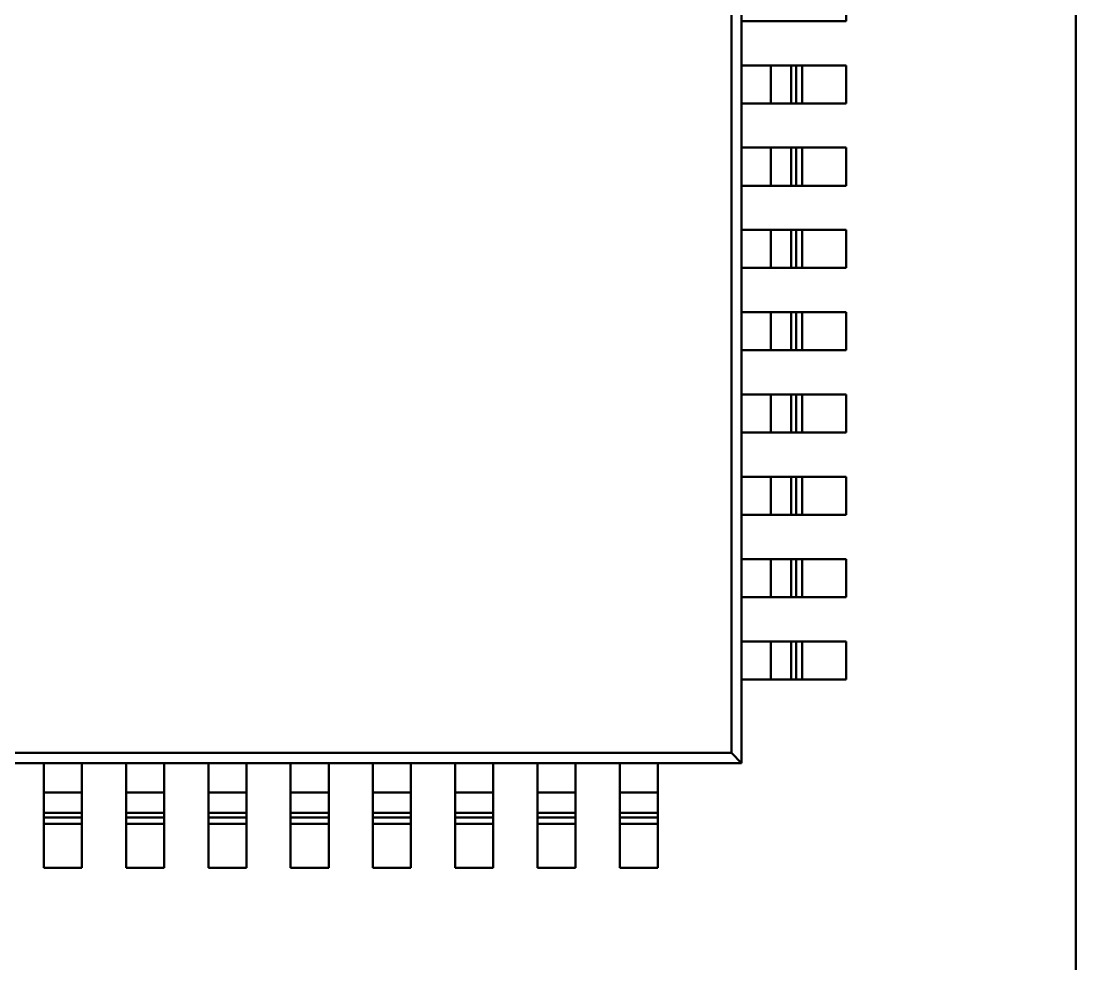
# Model space of a CAD drawing. Header units: millimetres. Extents: x 0 to 866, y 0 to 297.
# Drawn here: x 114.49 to 135, y 201.95 to 220.28 of the extents above; entities that cross this region are included whole.
import ezdxf

# ---------------------------------------------------------------- set-up
doc = ezdxf.new("R2010")
doc.units = ezdxf.units.MM
doc.layers.add('OSN50', color=3, linetype='Continuous', lineweight=50)

msp = doc.modelspace()

# ---------------------------------------------------------------- linework, layer by layer
at = {"layer": 'OSN50', "color": 3}
for p, q in [((135, 245), (135, 171)), ((128.5, 225.85), (128.5, 205.85)), ((128.5, 225.85), (128.5, 205.85)), ((128.3, 225.65), (128.3, 206.05)), ((128.3, 225.65), (128.3, 206.05)), ((130.532, 220.28), (130.532, 221.02)), ((130.532, 220.28), (130.532, 221.02)), ((128.5, 219.42), (128.5, 220.28)), ((128.5, 220.28), (130.532, 220.28)), ((128.5, 219.42), (128.5, 220.28)), ((128.5, 220.28), (130.532, 220.28)), ((130.532, 219.42), (128.5, 219.42)), ((128.5, 219.42), (128.5, 218.68)), ((128.5, 219.42), (129.07, 219.42)), ((130.532, 219.42), (128.5, 219.42)), ((128.5, 219.42), (128.5, 218.68)), ((128.5, 219.42), (129.07, 219.42)), ((129.07, 219.42), (129.164, 219.42)), ((129.07, 219.42), (129.07, 218.68)), ((129.07, 219.42), (129.164, 219.42)), ((129.07, 219.42), (129.07, 218.68)), ((129.164, 219.42), (129.252, 219.42)), ((129.164, 219.42), (129.252, 219.42)), ((129.252, 219.42), (129.33, 219.42)), ((129.252, 219.42), (129.33, 219.42)), ((129.33, 219.42), (129.394, 219.42)), ((129.33, 219.42), (129.394, 219.42)), ((129.394, 219.42), (129.44, 219.42)), ((129.394, 219.42), (129.44, 219.42)), ((129.44, 219.42), (129.466, 219.42)), ((129.44, 219.42), (129.466, 219.42)), ((129.466, 219.42), (129.558, 219.42)), ((129.466, 219.42), (129.466, 218.68)), ((129.466, 219.42), (129.558, 219.42)), ((129.466, 219.42), (129.466, 218.68)), ((129.558, 219.42), (129.566, 219.42)), ((129.558, 219.42), (129.558, 218.68)), ((129.558, 219.42), (129.566, 219.42)), ((129.558, 219.42), (129.558, 218.68)), ((129.566, 219.42), (129.58, 219.42)), ((129.566, 219.42), (129.58, 219.42)), ((129.58, 219.42), (129.598, 219.42)), ((129.58, 219.42), (129.598, 219.42)), ((129.598, 219.42), (129.622, 219.42)), ((129.598, 219.42), (129.622, 219.42)), ((129.622, 219.42), (129.65, 219.42)), ((129.622, 219.42), (129.65, 219.42)), ((129.65, 219.42), (129.68, 219.42)), ((129.65, 219.42), (129.68, 219.42)), ((129.68, 219.42), (130.532, 219.42)), ((129.68, 219.42), (129.68, 218.68)), ((129.68, 219.42), (130.532, 219.42)), ((129.68, 219.42), (129.68, 218.68)), ((130.532, 218.68), (130.532, 219.42)), ((130.532, 219.42), (130.532, 218.68)), ((130.532, 218.68), (130.532, 219.42)), ((130.532, 219.42), (130.532, 218.68)), ((128.5, 217.82), (128.5, 218.68)), ((128.5, 218.68), (130.532, 218.68)), ((128.5, 218.68), (129.07, 218.68)), ((128.5, 217.82), (128.5, 218.68)), ((128.5, 218.68), (130.532, 218.68)), ((128.5, 218.68), (129.07, 218.68)), ((129.07, 218.68), (129.164, 218.68)), ((129.07, 218.68), (129.164, 218.68)), ((129.164, 218.68), (129.252, 218.68)), ((129.164, 218.68), (129.252, 218.68)), ((129.252, 218.68), (129.33, 218.68)), ((129.252, 218.68), (129.33, 218.68)), ((129.33, 218.68), (129.394, 218.68)), ((129.33, 218.68), (129.394, 218.68)), ((129.394, 218.68), (129.44, 218.68)), ((129.394, 218.68), (129.44, 218.68)), ((129.44, 218.68), (129.466, 218.68)), ((129.44, 218.68), (129.466, 218.68)), ((129.466, 218.68), (129.558, 218.68)), ((129.466, 218.68), (129.558, 218.68)), ((129.558, 218.68), (129.566, 218.68)), ((129.558, 218.68), (129.566, 218.68)), ((129.566, 218.68), (129.58, 218.68)), ((129.566, 218.68), (129.58, 218.68)), ((129.58, 218.68), (129.598, 218.68)), ((129.58, 218.68), (129.598, 218.68)), ((129.598, 218.68), (129.622, 218.68)), ((129.598, 218.68), (129.622, 218.68)), ((129.622, 218.68), (129.65, 218.68)), ((129.622, 218.68), (129.65, 218.68)), ((129.65, 218.68), (129.68, 218.68)), ((129.65, 218.68), (129.68, 218.68)), ((129.68, 218.68), (130.532, 218.68)), ((129.68, 218.68), (130.532, 218.68)), ((130.532, 217.82), (128.5, 217.82)), ((128.5, 217.82), (128.5, 217.08)), ((128.5, 217.82), (129.07, 217.82)), ((130.532, 217.82), (128.5, 217.82)), ((128.5, 217.82), (128.5, 217.08)), ((128.5, 217.82), (129.07, 217.82)), ((129.07, 217.82), (129.164, 217.82)), ((129.07, 217.82), (129.07, 217.08)), ((129.07, 217.82), (129.164, 217.82)), ((129.07, 217.82), (129.07, 217.08)), ((129.164, 217.82), (129.252, 217.82)), ((129.164, 217.82), (129.252, 217.82)), ((129.252, 217.82), (129.33, 217.82)), ((129.252, 217.82), (129.33, 217.82)), ((129.33, 217.82), (129.394, 217.82)), ((129.33, 217.82), (129.394, 217.82)), ((129.394, 217.82), (129.44, 217.82)), ((129.394, 217.82), (129.44, 217.82)), ((129.44, 217.82), (129.466, 217.82)), ((129.44, 217.82), (129.466, 217.82)), ((129.466, 217.82), (129.558, 217.82)), ((129.466, 217.82), (129.466, 217.08)), ((129.466, 217.82), (129.558, 217.82)), ((129.466, 217.82), (129.466, 217.08)), ((129.558, 217.82), (129.566, 217.82)), ((129.558, 217.82), (129.558, 217.08)), ((129.558, 217.82), (129.566, 217.82)), ((129.558, 217.82), (129.558, 217.08)), ((129.566, 217.82), (129.58, 217.82)), ((129.566, 217.82), (129.58, 217.82)), ((129.58, 217.82), (129.598, 217.82)), ((129.58, 217.82), (129.598, 217.82)), ((129.598, 217.82), (129.622, 217.82)), ((129.598, 217.82), (129.622, 217.82)), ((129.622, 217.82), (129.65, 217.82)), ((129.622, 217.82), (129.65, 217.82)), ((129.65, 217.82), (129.68, 217.82)), ((129.65, 217.82), (129.68, 217.82)), ((129.68, 217.82), (130.532, 217.82)), ((129.68, 217.82), (129.68, 217.08)), ((129.68, 217.82), (130.532, 217.82)), ((129.68, 217.82), (129.68, 217.08)), ((130.532, 217.08), (130.532, 217.82)), ((130.532, 217.82), (130.532, 217.08)), ((130.532, 217.08), (130.532, 217.82)), ((130.532, 217.82), (130.532, 217.08)), ((128.5, 216.22), (128.5, 217.08)), ((128.5, 217.08), (130.532, 217.08)), ((128.5, 217.08), (129.07, 217.08)), ((128.5, 216.22), (128.5, 217.08)), ((128.5, 217.08), (130.532, 217.08)), ((128.5, 217.08), (129.07, 217.08)), ((129.07, 217.08), (129.164, 217.08)), ((129.07, 217.08), (129.164, 217.08)), ((129.164, 217.08), (129.252, 217.08)), ((129.164, 217.08), (129.252, 217.08)), ((129.252, 217.08), (129.33, 217.08)), ((129.252, 217.08), (129.33, 217.08)), ((129.33, 217.08), (129.394, 217.08)), ((129.33, 217.08), (129.394, 217.08)), ((129.394, 217.08), (129.44, 217.08)), ((129.394, 217.08), (129.44, 217.08)), ((129.44, 217.08), (129.466, 217.08)), ((129.44, 217.08), (129.466, 217.08)), ((129.466, 217.08), (129.558, 217.08)), ((129.466, 217.08), (129.558, 217.08)), ((129.558, 217.08), (129.566, 217.08)), ((129.558, 217.08), (129.566, 217.08)), ((129.566, 217.08), (129.58, 217.08)), ((129.566, 217.08), (129.58, 217.08)), ((129.58, 217.08), (129.598, 217.08)), ((129.58, 217.08), (129.598, 217.08)), ((129.598, 217.08), (129.622, 217.08)), ((129.598, 217.08), (129.622, 217.08)), ((129.622, 217.08), (129.65, 217.08)), ((129.622, 217.08), (129.65, 217.08)), ((129.65, 217.08), (129.68, 217.08)), ((129.65, 217.08), (129.68, 217.08)), ((129.68, 217.08), (130.532, 217.08)), ((129.68, 217.08), (130.532, 217.08)), ((130.532, 216.22), (128.5, 216.22)), ((128.5, 216.22), (128.5, 215.48)), ((128.5, 216.22), (129.07, 216.22)), ((130.532, 216.22), (128.5, 216.22)), ((128.5, 216.22), (128.5, 215.48)), ((128.5, 216.22), (129.07, 216.22)), ((129.07, 216.22), (129.164, 216.22)), ((129.07, 216.22), (129.07, 215.48)), ((129.07, 216.22), (129.164, 216.22)), ((129.07, 216.22), (129.07, 215.48)), ((129.164, 216.22), (129.252, 216.22)), ((129.164, 216.22), (129.252, 216.22)), ((129.252, 216.22), (129.33, 216.22)), ((129.252, 216.22), (129.33, 216.22)), ((129.33, 216.22), (129.394, 216.22)), ((129.33, 216.22), (129.394, 216.22)), ((129.394, 216.22), (129.44, 216.22)), ((129.394, 216.22), (129.44, 216.22)), ((129.44, 216.22), (129.466, 216.22)), ((129.44, 216.22), (129.466, 216.22)), ((129.466, 216.22), (129.558, 216.22)), ((129.466, 216.22), (129.466, 215.48)), ((129.466, 216.22), (129.558, 216.22)), ((129.466, 216.22), (129.466, 215.48)), ((129.558, 216.22), (129.566, 216.22)), ((129.558, 216.22), (129.558, 215.48)), ((129.558, 216.22), (129.566, 216.22)), ((129.558, 216.22), (129.558, 215.48)), ((129.566, 216.22), (129.58, 216.22)), ((129.566, 216.22), (129.58, 216.22)), ((129.58, 216.22), (129.598, 216.22)), ((129.58, 216.22), (129.598, 216.22)), ((129.598, 216.22), (129.622, 216.22)), ((129.598, 216.22), (129.622, 216.22)), ((129.622, 216.22), (129.65, 216.22)), ((129.622, 216.22), (129.65, 216.22)), ((129.65, 216.22), (129.68, 216.22)), ((129.65, 216.22), (129.68, 216.22)), ((129.68, 216.22), (130.532, 216.22)), ((129.68, 216.22), (129.68, 215.48)), ((129.68, 216.22), (130.532, 216.22)), ((129.68, 216.22), (129.68, 215.48)), ((130.532, 215.48), (130.532, 216.22)), ((130.532, 216.22), (130.532, 215.48)), ((130.532, 215.48), (130.532, 216.22)), ((130.532, 216.22), (130.532, 215.48)), ((128.5, 214.62), (128.5, 215.48)), ((128.5, 215.48), (130.532, 215.48)), ((128.5, 215.48), (129.07, 215.48)), ((128.5, 214.62), (128.5, 215.48)), ((128.5, 215.48), (130.532, 215.48)), ((128.5, 215.48), (129.07, 215.48)), ((129.07, 215.48), (129.164, 215.48)), ((129.07, 215.48), (129.164, 215.48)), ((129.164, 215.48), (129.252, 215.48)), ((129.164, 215.48), (129.252, 215.48)), ((129.252, 215.48), (129.33, 215.48)), ((129.252, 215.48), (129.33, 215.48)), ((129.33, 215.48), (129.394, 215.48)), ((129.33, 215.48), (129.394, 215.48)), ((129.394, 215.48), (129.44, 215.48)), ((129.394, 215.48), (129.44, 215.48)), ((129.44, 215.48), (129.466, 215.48)), ((129.44, 215.48), (129.466, 215.48)), ((129.466, 215.48), (129.558, 215.48)), ((129.466, 215.48), (129.558, 215.48)), ((129.558, 215.48), (129.566, 215.48)), ((129.558, 215.48), (129.566, 215.48)), ((129.566, 215.48), (129.58, 215.48)), ((129.566, 215.48), (129.58, 215.48)), ((129.58, 215.48), (129.598, 215.48)), ((129.58, 215.48), (129.598, 215.48)), ((129.598, 215.48), (129.622, 215.48)), ((129.598, 215.48), (129.622, 215.48)), ((129.622, 215.48), (129.65, 215.48)), ((129.622, 215.48), (129.65, 215.48)), ((129.65, 215.48), (129.68, 215.48)), ((129.65, 215.48), (129.68, 215.48)), ((129.68, 215.48), (130.532, 215.48)), ((129.68, 215.48), (130.532, 215.48)), ((130.532, 214.62), (128.5, 214.62)), ((128.5, 214.62), (128.5, 213.88)), ((128.5, 214.62), (129.07, 214.62)), ((130.532, 214.62), (128.5, 214.62)), ((128.5, 214.62), (128.5, 213.88)), ((128.5, 214.62), (129.07, 214.62)), ((129.07, 214.62), (129.164, 214.62)), ((129.07, 214.62), (129.07, 213.88)), ((129.07, 214.62), (129.164, 214.62)), ((129.07, 214.62), (129.07, 213.88)), ((129.164, 214.62), (129.252, 214.62)), ((129.164, 214.62), (129.252, 214.62)), ((129.252, 214.62), (129.33, 214.62)), ((129.252, 214.62), (129.33, 214.62)), ((129.33, 214.62), (129.394, 214.62)), ((129.33, 214.62), (129.394, 214.62)), ((129.394, 214.62), (129.44, 214.62)), ((129.394, 214.62), (129.44, 214.62)), ((129.44, 214.62), (129.466, 214.62)), ((129.44, 214.62), (129.466, 214.62)), ((129.466, 214.62), (129.558, 214.62)), ((129.466, 214.62), (129.466, 213.88)), ((129.466, 214.62), (129.558, 214.62)), ((129.466, 214.62), (129.466, 213.88)), ((129.558, 214.62), (129.566, 214.62)), ((129.558, 214.62), (129.558, 213.88)), ((129.558, 214.62), (129.566, 214.62)), ((129.558, 214.62), (129.558, 213.88)), ((129.566, 214.62), (129.58, 214.62)), ((129.566, 214.62), (129.58, 214.62)), ((129.58, 214.62), (129.598, 214.62)), ((129.58, 214.62), (129.598, 214.62)), ((129.598, 214.62), (129.622, 214.62)), ((129.598, 214.62), (129.622, 214.62)), ((129.622, 214.62), (129.65, 214.62)), ((129.622, 214.62), (129.65, 214.62)), ((129.65, 214.62), (129.68, 214.62)), ((129.65, 214.62), (129.68, 214.62)), ((129.68, 214.62), (130.532, 214.62)), ((129.68, 214.62), (129.68, 213.88)), ((129.68, 214.62), (130.532, 214.62)), ((129.68, 214.62), (129.68, 213.88)), ((130.532, 213.88), (130.532, 214.62)), ((130.532, 214.62), (130.532, 213.88)), ((130.532, 213.88), (130.532, 214.62)), ((130.532, 214.62), (130.532, 213.88)), ((128.5, 213.02), (128.5, 213.88)), ((128.5, 213.88), (130.532, 213.88)), ((128.5, 213.88), (129.07, 213.88)), ((128.5, 213.02), (128.5, 213.88)), ((128.5, 213.88), (130.532, 213.88)), ((128.5, 213.88), (129.07, 213.88)), ((129.07, 213.88), (129.164, 213.88)), ((129.07, 213.88), (129.164, 213.88)), ((129.164, 213.88), (129.252, 213.88)), ((129.164, 213.88), (129.252, 213.88)), ((129.252, 213.88), (129.33, 213.88)), ((129.252, 213.88), (129.33, 213.88)), ((129.33, 213.88), (129.394, 213.88)), ((129.33, 213.88), (129.394, 213.88)), ((129.394, 213.88), (129.44, 213.88)), ((129.394, 213.88), (129.44, 213.88)), ((129.44, 213.88), (129.466, 213.88)), ((129.44, 213.88), (129.466, 213.88)), ((129.466, 213.88), (129.558, 213.88)), ((129.466, 213.88), (129.558, 213.88)), ((129.558, 213.88), (129.566, 213.88)), ((129.558, 213.88), (129.566, 213.88)), ((129.566, 213.88), (129.58, 213.88)), ((129.566, 213.88), (129.58, 213.88)), ((129.58, 213.88), (129.598, 213.88)), ((129.58, 213.88), (129.598, 213.88)), ((129.598, 213.88), (129.622, 213.88)), ((129.598, 213.88), (129.622, 213.88)), ((129.622, 213.88), (129.65, 213.88)), ((129.622, 213.88), (129.65, 213.88)), ((129.65, 213.88), (129.68, 213.88)), ((129.65, 213.88), (129.68, 213.88)), ((129.68, 213.88), (130.532, 213.88)), ((129.68, 213.88), (130.532, 213.88)), ((130.532, 213.02), (128.5, 213.02)), ((128.5, 213.02), (128.5, 212.28)), ((128.5, 213.02), (129.07, 213.02)), ((130.532, 213.02), (128.5, 213.02)), ((128.5, 213.02), (128.5, 212.28)), ((128.5, 213.02), (129.07, 213.02)), ((129.07, 213.02), (129.164, 213.02)), ((129.07, 213.02), (129.07, 212.28)), ((129.07, 213.02), (129.164, 213.02)), ((129.07, 213.02), (129.07, 212.28)), ((129.164, 213.02), (129.252, 213.02)), ((129.164, 213.02), (129.252, 213.02)), ((129.252, 213.02), (129.33, 213.02)), ((129.252, 213.02), (129.33, 213.02)), ((129.33, 213.02), (129.394, 213.02)), ((129.33, 213.02), (129.394, 213.02)), ((129.394, 213.02), (129.44, 213.02)), ((129.394, 213.02), (129.44, 213.02)), ((129.44, 213.02), (129.466, 213.02)), ((129.44, 213.02), (129.466, 213.02)), ((129.466, 213.02), (129.558, 213.02)), ((129.466, 213.02), (129.466, 212.28)), ((129.466, 213.02), (129.558, 213.02)), ((129.466, 213.02), (129.466, 212.28)), ((129.558, 213.02), (129.566, 213.02)), ((129.558, 213.02), (129.558, 212.28)), ((129.558, 213.02), (129.566, 213.02)), ((129.558, 213.02), (129.558, 212.28)), ((129.566, 213.02), (129.58, 213.02)), ((129.566, 213.02), (129.58, 213.02)), ((129.58, 213.02), (129.598, 213.02)), ((129.58, 213.02), (129.598, 213.02)), ((129.598, 213.02), (129.622, 213.02)), ((129.598, 213.02), (129.622, 213.02)), ((129.622, 213.02), (129.65, 213.02)), ((129.622, 213.02), (129.65, 213.02)), ((129.65, 213.02), (129.68, 213.02)), ((129.65, 213.02), (129.68, 213.02)), ((129.68, 213.02), (130.532, 213.02)), ((129.68, 213.02), (129.68, 212.28)), ((129.68, 213.02), (130.532, 213.02)), ((129.68, 213.02), (129.68, 212.28)), ((130.532, 212.28), (130.532, 213.02)), ((130.532, 213.02), (130.532, 212.28)), ((130.532, 212.28), (130.532, 213.02)), ((130.532, 213.02), (130.532, 212.28)), ((128.5, 211.42), (128.5, 212.28)), ((128.5, 212.28), (130.532, 212.28)), ((128.5, 212.28), (129.07, 212.28)), ((128.5, 211.42), (128.5, 212.28)), ((128.5, 212.28), (130.532, 212.28)), ((128.5, 212.28), (129.07, 212.28)), ((129.07, 212.28), (129.164, 212.28)), ((129.07, 212.28), (129.164, 212.28)), ((129.164, 212.28), (129.252, 212.28)), ((129.164, 212.28), (129.252, 212.28)), ((129.252, 212.28), (129.33, 212.28)), ((129.252, 212.28), (129.33, 212.28)), ((129.33, 212.28), (129.394, 212.28)), ((129.33, 212.28), (129.394, 212.28)), ((129.394, 212.28), (129.44, 212.28)), ((129.394, 212.28), (129.44, 212.28)), ((129.44, 212.28), (129.466, 212.28)), ((129.44, 212.28), (129.466, 212.28)), ((129.466, 212.28), (129.558, 212.28)), ((129.466, 212.28), (129.558, 212.28)), ((129.558, 212.28), (129.566, 212.28)), ((129.558, 212.28), (129.566, 212.28)), ((129.566, 212.28), (129.58, 212.28)), ((129.566, 212.28), (129.58, 212.28)), ((129.58, 212.28), (129.598, 212.28)), ((129.58, 212.28), (129.598, 212.28)), ((129.598, 212.28), (129.622, 212.28)), ((129.598, 212.28), (129.622, 212.28)), ((129.622, 212.28), (129.65, 212.28)), ((129.622, 212.28), (129.65, 212.28)), ((129.65, 212.28), (129.68, 212.28)), ((129.65, 212.28), (129.68, 212.28)), ((129.68, 212.28), (130.532, 212.28)), ((129.68, 212.28), (130.532, 212.28)), ((130.532, 211.42), (128.5, 211.42)), ((128.5, 211.42), (128.5, 210.68)), ((128.5, 211.42), (129.07, 211.42)), ((130.532, 211.42), (128.5, 211.42)), ((128.5, 211.42), (128.5, 210.68)), ((128.5, 211.42), (129.07, 211.42)), ((129.07, 211.42), (129.164, 211.42)), ((129.07, 211.42), (129.07, 210.68)), ((129.07, 211.42), (129.164, 211.42)), ((129.07, 211.42), (129.07, 210.68)), ((129.164, 211.42), (129.252, 211.42)), ((129.164, 211.42), (129.252, 211.42)), ((129.252, 211.42), (129.33, 211.42)), ((129.252, 211.42), (129.33, 211.42)), ((129.33, 211.42), (129.394, 211.42)), ((129.33, 211.42), (129.394, 211.42)), ((129.394, 211.42), (129.44, 211.42)), ((129.394, 211.42), (129.44, 211.42)), ((129.44, 211.42), (129.466, 211.42)), ((129.44, 211.42), (129.466, 211.42)), ((129.466, 211.42), (129.558, 211.42)), ((129.466, 211.42), (129.466, 210.68)), ((129.466, 211.42), (129.558, 211.42)), ((129.466, 211.42), (129.466, 210.68)), ((129.558, 211.42), (129.566, 211.42)), ((129.558, 211.42), (129.558, 210.68)), ((129.558, 211.42), (129.566, 211.42)), ((129.558, 211.42), (129.558, 210.68)), ((129.566, 211.42), (129.58, 211.42)), ((129.566, 211.42), (129.58, 211.42)), ((129.58, 211.42), (129.598, 211.42)), ((129.58, 211.42), (129.598, 211.42)), ((129.598, 211.42), (129.622, 211.42)), ((129.598, 211.42), (129.622, 211.42)), ((129.622, 211.42), (129.65, 211.42)), ((129.622, 211.42), (129.65, 211.42)), ((129.65, 211.42), (129.68, 211.42)), ((129.65, 211.42), (129.68, 211.42)), ((129.68, 211.42), (130.532, 211.42)), ((129.68, 211.42), (129.68, 210.68)), ((129.68, 211.42), (130.532, 211.42)), ((129.68, 211.42), (129.68, 210.68)), ((130.532, 210.68), (130.532, 211.42)), ((130.532, 211.42), (130.532, 210.68)), ((130.532, 210.68), (130.532, 211.42)), ((130.532, 211.42), (130.532, 210.68)), ((128.5, 209.82), (128.5, 210.68)), ((128.5, 210.68), (130.532, 210.68)), ((128.5, 210.68), (129.07, 210.68)), ((128.5, 209.82), (128.5, 210.68)), ((128.5, 210.68), (130.532, 210.68)), ((128.5, 210.68), (129.07, 210.68)), ((129.07, 210.68), (129.164, 210.68)), ((129.07, 210.68), (129.164, 210.68)), ((129.164, 210.68), (129.252, 210.68)), ((129.164, 210.68), (129.252, 210.68)), ((129.252, 210.68), (129.33, 210.68)), ((129.252, 210.68), (129.33, 210.68)), ((129.33, 210.68), (129.394, 210.68)), ((129.33, 210.68), (129.394, 210.68)), ((129.394, 210.68), (129.44, 210.68)), ((129.394, 210.68), (129.44, 210.68)), ((129.44, 210.68), (129.466, 210.68)), ((129.44, 210.68), (129.466, 210.68)), ((129.466, 210.68), (129.558, 210.68)), ((129.466, 210.68), (129.558, 210.68)), ((129.558, 210.68), (129.566, 210.68)), ((129.558, 210.68), (129.566, 210.68)), ((129.566, 210.68), (129.58, 210.68)), ((129.566, 210.68), (129.58, 210.68)), ((129.58, 210.68), (129.598, 210.68)), ((129.58, 210.68), (129.598, 210.68)), ((129.598, 210.68), (129.622, 210.68)), ((129.598, 210.68), (129.622, 210.68)), ((129.622, 210.68), (129.65, 210.68)), ((129.622, 210.68), (129.65, 210.68)), ((129.65, 210.68), (129.68, 210.68)), ((129.65, 210.68), (129.68, 210.68)), ((129.68, 210.68), (130.532, 210.68)), ((129.68, 210.68), (130.532, 210.68)), ((130.532, 209.82), (128.5, 209.82)), ((128.5, 209.82), (128.5, 209.08)), ((128.5, 209.82), (129.07, 209.82)), ((130.532, 209.82), (128.5, 209.82)), ((128.5, 209.82), (128.5, 209.08)), ((128.5, 209.82), (129.07, 209.82)), ((129.07, 209.82), (129.164, 209.82)), ((129.07, 209.82), (129.07, 209.08)), ((129.07, 209.82), (129.164, 209.82)), ((129.07, 209.82), (129.07, 209.08)), ((129.164, 209.82), (129.252, 209.82)), ((129.164, 209.82), (129.252, 209.82)), ((129.252, 209.82), (129.33, 209.82)), ((129.252, 209.82), (129.33, 209.82)), ((129.33, 209.82), (129.394, 209.82)), ((129.33, 209.82), (129.394, 209.82)), ((129.394, 209.82), (129.44, 209.82)), ((129.394, 209.82), (129.44, 209.82)), ((129.44, 209.82), (129.466, 209.82)), ((129.44, 209.82), (129.466, 209.82)), ((129.466, 209.82), (129.558, 209.82)), ((129.466, 209.82), (129.466, 209.08)), ((129.466, 209.82), (129.558, 209.82)), ((129.466, 209.82), (129.466, 209.08)), ((129.558, 209.82), (129.566, 209.82)), ((129.558, 209.82), (129.558, 209.08)), ((129.558, 209.82), (129.566, 209.82)), ((129.558, 209.82), (129.558, 209.08)), ((129.566, 209.82), (129.58, 209.82)), ((129.566, 209.82), (129.58, 209.82)), ((129.58, 209.82), (129.598, 209.82)), ((129.58, 209.82), (129.598, 209.82)), ((129.598, 209.82), (129.622, 209.82)), ((129.598, 209.82), (129.622, 209.82)), ((129.622, 209.82), (129.65, 209.82)), ((129.622, 209.82), (129.65, 209.82)), ((129.65, 209.82), (129.68, 209.82)), ((129.65, 209.82), (129.68, 209.82)), ((129.68, 209.82), (130.532, 209.82)), ((129.68, 209.82), (129.68, 209.08)), ((129.68, 209.82), (130.532, 209.82)), ((129.68, 209.82), (129.68, 209.08)), ((130.532, 209.08), (130.532, 209.82)), ((130.532, 209.82), (130.532, 209.08)), ((130.532, 209.08), (130.532, 209.82)), ((130.532, 209.82), (130.532, 209.08)), ((128.5, 208.22), (128.5, 209.08)), ((128.5, 209.08), (130.532, 209.08)), ((128.5, 209.08), (129.07, 209.08)), ((128.5, 208.22), (128.5, 209.08)), ((128.5, 209.08), (130.532, 209.08)), ((128.5, 209.08), (129.07, 209.08)), ((129.07, 209.08), (129.164, 209.08)), ((129.07, 209.08), (129.164, 209.08)), ((129.164, 209.08), (129.252, 209.08)), ((129.164, 209.08), (129.252, 209.08)), ((129.252, 209.08), (129.33, 209.08)), ((129.252, 209.08), (129.33, 209.08)), ((129.33, 209.08), (129.394, 209.08)), ((129.33, 209.08), (129.394, 209.08)), ((129.394, 209.08), (129.44, 209.08)), ((129.394, 209.08), (129.44, 209.08)), ((129.44, 209.08), (129.466, 209.08)), ((129.44, 209.08), (129.466, 209.08)), ((129.466, 209.08), (129.558, 209.08)), ((129.466, 209.08), (129.558, 209.08)), ((129.558, 209.08), (129.566, 209.08)), ((129.558, 209.08), (129.566, 209.08)), ((129.566, 209.08), (129.58, 209.08)), ((129.566, 209.08), (129.58, 209.08)), ((129.58, 209.08), (129.598, 209.08)), ((129.58, 209.08), (129.598, 209.08)), ((129.598, 209.08), (129.622, 209.08)), ((129.598, 209.08), (129.622, 209.08)), ((129.622, 209.08), (129.65, 209.08)), ((129.622, 209.08), (129.65, 209.08)), ((129.65, 209.08), (129.68, 209.08)), ((129.65, 209.08), (129.68, 209.08)), ((129.68, 209.08), (130.532, 209.08)), ((129.68, 209.08), (130.532, 209.08)), ((130.532, 208.22), (128.5, 208.22)), ((128.5, 208.22), (128.5, 207.48)), ((128.5, 208.22), (129.07, 208.22)), ((130.532, 208.22), (128.5, 208.22)), ((128.5, 208.22), (128.5, 207.48)), ((128.5, 208.22), (129.07, 208.22)), ((129.07, 208.22), (129.164, 208.22)), ((129.07, 208.22), (129.07, 207.48)), ((129.07, 208.22), (129.164, 208.22)), ((129.07, 208.22), (129.07, 207.48)), ((129.164, 208.22), (129.252, 208.22)), ((129.164, 208.22), (129.252, 208.22)), ((129.252, 208.22), (129.33, 208.22)), ((129.252, 208.22), (129.33, 208.22)), ((129.33, 208.22), (129.394, 208.22)), ((129.33, 208.22), (129.394, 208.22)), ((129.394, 208.22), (129.44, 208.22)), ((129.394, 208.22), (129.44, 208.22)), ((129.44, 208.22), (129.466, 208.22)), ((129.44, 208.22), (129.466, 208.22)), ((129.466, 208.22), (129.558, 208.22)), ((129.466, 208.22), (129.466, 207.48)), ((129.466, 208.22), (129.558, 208.22)), ((129.466, 208.22), (129.466, 207.48)), ((129.558, 208.22), (129.566, 208.22)), ((129.558, 208.22), (129.558, 207.48)), ((129.558, 208.22), (129.566, 208.22)), ((129.558, 208.22), (129.558, 207.48)), ((129.566, 208.22), (129.58, 208.22)), ((129.566, 208.22), (129.58, 208.22)), ((129.58, 208.22), (129.598, 208.22)), ((129.58, 208.22), (129.598, 208.22)), ((129.598, 208.22), (129.622, 208.22)), ((129.598, 208.22), (129.622, 208.22)), ((129.622, 208.22), (129.65, 208.22)), ((129.622, 208.22), (129.65, 208.22)), ((129.65, 208.22), (129.68, 208.22)), ((129.65, 208.22), (129.68, 208.22)), ((129.68, 208.22), (130.532, 208.22)), ((129.68, 208.22), (129.68, 207.48)), ((129.68, 208.22), (130.532, 208.22)), ((129.68, 208.22), (129.68, 207.48)), ((130.532, 207.48), (130.532, 208.22)), ((130.532, 208.22), (130.532, 207.48)), ((130.532, 207.48), (130.532, 208.22)), ((130.532, 208.22), (130.532, 207.48)), ((128.5, 205.85), (128.5, 207.48)), ((128.5, 207.48), (130.532, 207.48)), ((128.5, 207.48), (129.07, 207.48)), ((128.5, 205.85), (128.5, 207.48)), ((128.5, 207.48), (130.532, 207.48)), ((128.5, 207.48), (129.07, 207.48)), ((129.07, 207.48), (129.164, 207.48)), ((129.07, 207.48), (129.164, 207.48)), ((129.164, 207.48), (129.252, 207.48)), ((129.164, 207.48), (129.252, 207.48)), ((129.252, 207.48), (129.33, 207.48)), ((129.252, 207.48), (129.33, 207.48)), ((129.33, 207.48), (129.394, 207.48)), ((129.33, 207.48), (129.394, 207.48)), ((129.394, 207.48), (129.44, 207.48)), ((129.394, 207.48), (129.44, 207.48)), ((129.44, 207.48), (129.466, 207.48)), ((129.44, 207.48), (129.466, 207.48)), ((129.466, 207.48), (129.558, 207.48)), ((129.466, 207.48), (129.558, 207.48)), ((129.558, 207.48), (129.566, 207.48)), ((129.558, 207.48), (129.566, 207.48)), ((129.566, 207.48), (129.58, 207.48)), ((129.566, 207.48), (129.58, 207.48)), ((129.58, 207.48), (129.598, 207.48)), ((129.58, 207.48), (129.598, 207.48)), ((129.598, 207.48), (129.622, 207.48)), ((129.598, 207.48), (129.622, 207.48)), ((129.622, 207.48), (129.65, 207.48)), ((129.622, 207.48), (129.65, 207.48)), ((129.65, 207.48), (129.68, 207.48)), ((129.65, 207.48), (129.68, 207.48)), ((129.68, 207.48), (130.532, 207.48)), ((129.68, 207.48), (130.532, 207.48)), ((108.7, 206.05), (128.3, 206.05)), ((108.7, 206.05), (128.3, 206.05)), ((128.3, 206.05), (128.5, 205.85)), ((128.3, 206.05), (128.5, 205.85)), ((108.5, 205.85), (128.5, 205.85)), ((108.5, 205.85), (128.5, 205.85)), ((114.07, 205.85), (114.93, 205.85)), ((114.07, 205.85), (114.93, 205.85)), ((114.93, 205.85), (114.93, 203.818)), ((114.93, 205.85), (115.67, 205.85)), ((114.93, 205.85), (114.93, 205.28)), ((114.93, 205.85), (114.93, 203.818)), ((114.93, 205.85), (115.67, 205.85)), ((114.93, 205.85), (114.93, 205.28)), ((115.67, 203.818), (115.67, 205.85)), ((115.67, 205.85), (116.53, 205.85)), ((115.67, 205.85), (115.67, 205.28)), ((115.67, 203.818), (115.67, 205.85)), ((115.67, 205.85), (116.53, 205.85)), ((115.67, 205.85), (115.67, 205.28)), ((116.53, 205.85), (116.53, 203.818)), ((116.53, 205.85), (117.27, 205.85)), ((116.53, 205.85), (116.53, 205.28)), ((116.53, 205.85), (116.53, 203.818)), ((116.53, 205.85), (117.27, 205.85)), ((116.53, 205.85), (116.53, 205.28)), ((117.27, 203.818), (117.27, 205.85)), ((117.27, 205.85), (118.13, 205.85)), ((117.27, 205.85), (117.27, 205.28)), ((117.27, 203.818), (117.27, 205.85)), ((117.27, 205.85), (118.13, 205.85)), ((117.27, 205.85), (117.27, 205.28)), ((118.13, 205.85), (118.13, 203.818)), ((118.13, 205.85), (118.87, 205.85)), ((118.13, 205.85), (118.13, 205.28)), ((118.13, 205.85), (118.13, 203.818)), ((118.13, 205.85), (118.87, 205.85)), ((118.13, 205.85), (118.13, 205.28)), ((118.87, 203.818), (118.87, 205.85)), ((118.87, 205.85), (119.73, 205.85)), ((118.87, 205.85), (118.87, 205.28)), ((118.87, 203.818), (118.87, 205.85)), ((118.87, 205.85), (119.73, 205.85)), ((118.87, 205.85), (118.87, 205.28)), ((119.73, 205.85), (119.73, 203.818)), ((119.73, 205.85), (120.47, 205.85)), ((119.73, 205.85), (119.73, 205.28)), ((119.73, 205.85), (119.73, 203.818)), ((119.73, 205.85), (120.47, 205.85)), ((119.73, 205.85), (119.73, 205.28)), ((120.47, 203.818), (120.47, 205.85)), ((120.47, 205.85), (121.33, 205.85)), ((120.47, 205.85), (120.47, 205.28)), ((120.47, 203.818), (120.47, 205.85)), ((120.47, 205.85), (121.33, 205.85)), ((120.47, 205.85), (120.47, 205.28)), ((121.33, 205.85), (121.33, 203.818)), ((121.33, 205.85), (122.07, 205.85)), ((121.33, 205.85), (121.33, 205.28)), ((121.33, 205.85), (121.33, 203.818)), ((121.33, 205.85), (122.07, 205.85)), ((121.33, 205.85), (121.33, 205.28)), ((122.07, 203.818), (122.07, 205.85)), ((122.07, 205.85), (122.93, 205.85)), ((122.07, 205.85), (122.07, 205.28)), ((122.07, 203.818), (122.07, 205.85)), ((122.07, 205.85), (122.93, 205.85)), ((122.07, 205.85), (122.07, 205.28)), ((122.93, 205.85), (122.93, 203.818)), ((122.93, 205.85), (123.67, 205.85)), ((122.93, 205.85), (122.93, 205.28)), ((122.93, 205.85), (122.93, 203.818)), ((122.93, 205.85), (123.67, 205.85)), ((122.93, 205.85), (122.93, 205.28)), ((123.67, 203.818), (123.67, 205.85)), ((123.67, 205.85), (124.53, 205.85)), ((123.67, 205.85), (123.67, 205.28)), ((123.67, 203.818), (123.67, 205.85)), ((123.67, 205.85), (124.53, 205.85)), ((123.67, 205.85), (123.67, 205.28)), ((124.53, 205.85), (124.53, 203.818)), ((124.53, 205.85), (125.27, 205.85)), ((124.53, 205.85), (124.53, 205.28)), ((124.53, 205.85), (124.53, 203.818)), ((124.53, 205.85), (125.27, 205.85)), ((124.53, 205.85), (124.53, 205.28)), ((125.27, 203.818), (125.27, 205.85)), ((125.27, 205.85), (126.13, 205.85)), ((125.27, 205.85), (125.27, 205.28)), ((125.27, 203.818), (125.27, 205.85)), ((125.27, 205.85), (126.13, 205.85)), ((125.27, 205.85), (125.27, 205.28)), ((126.13, 205.85), (126.13, 203.818)), ((126.13, 205.85), (126.87, 205.85)), ((126.13, 205.85), (126.13, 205.28)), ((126.13, 205.85), (126.13, 203.818)), ((126.13, 205.85), (126.87, 205.85)), ((126.13, 205.85), (126.13, 205.28)), ((126.87, 203.818), (126.87, 205.85)), ((126.87, 205.85), (128.5, 205.85)), ((126.87, 205.85), (126.87, 205.28)), ((126.87, 203.818), (126.87, 205.85)), ((126.87, 205.85), (128.5, 205.85)), ((126.87, 205.85), (126.87, 205.28)), ((114.93, 205.28), (114.93, 205.186)), ((114.93, 205.28), (115.67, 205.28)), ((114.93, 205.28), (114.93, 205.186)), ((114.93, 205.28), (115.67, 205.28)), ((114.93, 205.186), (114.93, 205.098)), ((114.93, 205.186), (114.93, 205.098)), ((115.67, 205.28), (115.67, 205.186)), ((115.67, 205.28), (115.67, 205.186)), ((115.67, 205.186), (115.67, 205.098)), ((115.67, 205.186), (115.67, 205.098)), ((116.53, 205.28), (116.53, 205.186)), ((116.53, 205.28), (117.27, 205.28)), ((116.53, 205.28), (116.53, 205.186)), ((116.53, 205.28), (117.27, 205.28)), ((116.53, 205.186), (116.53, 205.098)), ((116.53, 205.186), (116.53, 205.098)), ((117.27, 205.28), (117.27, 205.186)), ((117.27, 205.28), (117.27, 205.186)), ((117.27, 205.186), (117.27, 205.098)), ((117.27, 205.186), (117.27, 205.098)), ((118.13, 205.28), (118.13, 205.186)), ((118.13, 205.28), (118.87, 205.28)), ((118.13, 205.28), (118.13, 205.186)), ((118.13, 205.28), (118.87, 205.28)), ((118.13, 205.186), (118.13, 205.098)), ((118.13, 205.186), (118.13, 205.098)), ((118.87, 205.28), (118.87, 205.186)), ((118.87, 205.28), (118.87, 205.186)), ((118.87, 205.186), (118.87, 205.098)), ((118.87, 205.186), (118.87, 205.098)), ((119.73, 205.28), (119.73, 205.186)), ((119.73, 205.28), (120.47, 205.28)), ((119.73, 205.28), (119.73, 205.186)), ((119.73, 205.28), (120.47, 205.28)), ((119.73, 205.186), (119.73, 205.098)), ((119.73, 205.186), (119.73, 205.098)), ((120.47, 205.28), (120.47, 205.186)), ((120.47, 205.28), (120.47, 205.186)), ((120.47, 205.186), (120.47, 205.098)), ((120.47, 205.186), (120.47, 205.098)), ((121.33, 205.186), (121.33, 205.28)), ((121.33, 205.28), (122.07, 205.28)), ((121.33, 205.186), (121.33, 205.28)), ((121.33, 205.28), (122.07, 205.28)), ((121.33, 205.186), (121.33, 205.098)), ((121.33, 205.186), (121.33, 205.098)), ((122.07, 205.28), (122.07, 205.186)), ((122.07, 205.28), (122.07, 205.186)), ((122.07, 205.186), (122.07, 205.098)), ((122.07, 205.186), (122.07, 205.098)), ((122.93, 205.28), (122.93, 205.186)), ((122.93, 205.28), (123.67, 205.28)), ((122.93, 205.28), (122.93, 205.186)), ((122.93, 205.28), (123.67, 205.28)), ((122.93, 205.186), (122.93, 205.098)), ((122.93, 205.186), (122.93, 205.098)), ((123.67, 205.28), (123.67, 205.186)), ((123.67, 205.28), (123.67, 205.186)), ((123.67, 205.186), (123.67, 205.098)), ((123.67, 205.186), (123.67, 205.098)), ((124.53, 205.28), (124.53, 205.186)), ((124.53, 205.28), (125.27, 205.28)), ((124.53, 205.28), (124.53, 205.186)), ((124.53, 205.28), (125.27, 205.28)), ((124.53, 205.186), (124.53, 205.098)), ((124.53, 205.186), (124.53, 205.098)), ((125.27, 205.28), (125.27, 205.186)), ((125.27, 205.28), (125.27, 205.186)), ((125.27, 205.186), (125.27, 205.098)), ((125.27, 205.186), (125.27, 205.098)), ((126.13, 205.28), (126.13, 205.186)), ((126.13, 205.28), (126.87, 205.28)), ((126.13, 205.28), (126.13, 205.186)), ((126.13, 205.28), (126.87, 205.28)), ((126.13, 205.186), (126.13, 205.098)), ((126.13, 205.186), (126.13, 205.098)), ((126.87, 205.186), (126.87, 205.28)), ((126.87, 205.186), (126.87, 205.28)), ((126.87, 205.186), (126.87, 205.098)), ((126.87, 205.186), (126.87, 205.098)), ((114.93, 205.098), (114.93, 205.02)), ((114.93, 205.098), (114.93, 205.02)), ((114.93, 205.02), (114.93, 204.956)), ((114.93, 205.02), (114.93, 204.956)), ((114.93, 204.956), (114.93, 204.91)), ((114.93, 204.956), (114.93, 204.91)), ((114.93, 204.91), (114.93, 204.884)), ((114.93, 204.91), (114.93, 204.884)), ((115.67, 205.098), (115.67, 205.02)), ((115.67, 205.098), (115.67, 205.02)), ((115.67, 205.02), (115.67, 204.956)), ((115.67, 205.02), (115.67, 204.956)), ((115.67, 204.956), (115.67, 204.91)), ((115.67, 204.956), (115.67, 204.91)), ((115.67, 204.884), (115.67, 204.91)), ((115.67, 204.884), (115.67, 204.91)), ((116.53, 205.098), (116.53, 205.02)), ((116.53, 205.098), (116.53, 205.02)), ((116.53, 205.02), (116.53, 204.956)), ((116.53, 205.02), (116.53, 204.956)), ((116.53, 204.956), (116.53, 204.91)), ((116.53, 204.956), (116.53, 204.91)), ((116.53, 204.91), (116.53, 204.884)), ((116.53, 204.91), (116.53, 204.884)), ((117.27, 205.098), (117.27, 205.02)), ((117.27, 205.098), (117.27, 205.02)), ((117.27, 205.02), (117.27, 204.956)), ((117.27, 205.02), (117.27, 204.956)), ((117.27, 204.956), (117.27, 204.91)), ((117.27, 204.956), (117.27, 204.91)), ((117.27, 204.91), (117.27, 204.884)), ((117.27, 204.91), (117.27, 204.884)), ((118.13, 205.098), (118.13, 205.02)), ((118.13, 205.098), (118.13, 205.02)), ((118.13, 205.02), (118.13, 204.956)), ((118.13, 205.02), (118.13, 204.956)), ((118.13, 204.956), (118.13, 204.91)), ((118.13, 204.956), (118.13, 204.91)), ((118.13, 204.91), (118.13, 204.884)), ((118.13, 204.91), (118.13, 204.884)), ((118.87, 205.098), (118.87, 205.02)), ((118.87, 205.098), (118.87, 205.02)), ((118.87, 205.02), (118.87, 204.956)), ((118.87, 205.02), (118.87, 204.956)), ((118.87, 204.956), (118.87, 204.91)), ((118.87, 204.956), (118.87, 204.91)), ((118.87, 204.91), (118.87, 204.884)), ((118.87, 204.91), (118.87, 204.884)), ((119.73, 205.098), (119.73, 205.02)), ((119.73, 205.098), (119.73, 205.02)), ((119.73, 205.02), (119.73, 204.956)), ((119.73, 205.02), (119.73, 204.956)), ((119.73, 204.956), (119.73, 204.91)), ((119.73, 204.956), (119.73, 204.91)), ((119.73, 204.91), (119.73, 204.884)), ((119.73, 204.91), (119.73, 204.884)), ((120.47, 205.098), (120.47, 205.02)), ((120.47, 205.098), (120.47, 205.02)), ((120.47, 205.02), (120.47, 204.956)), ((120.47, 205.02), (120.47, 204.956)), ((120.47, 204.956), (120.47, 204.91)), ((120.47, 204.956), (120.47, 204.91)), ((120.47, 204.91), (120.47, 204.884)), ((120.47, 204.91), (120.47, 204.884)), ((121.33, 205.098), (121.33, 205.02)), ((121.33, 205.098), (121.33, 205.02)), ((121.33, 205.02), (121.33, 204.956)), ((121.33, 205.02), (121.33, 204.956)), ((121.33, 204.956), (121.33, 204.91)), ((121.33, 204.956), (121.33, 204.91)), ((121.33, 204.91), (121.33, 204.884)), ((121.33, 204.91), (121.33, 204.884)), ((122.07, 205.098), (122.07, 205.02)), ((122.07, 205.098), (122.07, 205.02)), ((122.07, 205.02), (122.07, 204.956)), ((122.07, 205.02), (122.07, 204.956)), ((122.07, 204.956), (122.07, 204.91)), ((122.07, 204.956), (122.07, 204.91)), ((122.07, 204.91), (122.07, 204.884)), ((122.07, 204.91), (122.07, 204.884)), ((122.93, 205.098), (122.93, 205.02)), ((122.93, 205.098), (122.93, 205.02)), ((122.93, 205.02), (122.93, 204.956)), ((122.93, 205.02), (122.93, 204.956)), ((122.93, 204.956), (122.93, 204.91)), ((122.93, 204.956), (122.93, 204.91)), ((122.93, 204.91), (122.93, 204.884)), ((122.93, 204.91), (122.93, 204.884)), ((123.67, 205.098), (123.67, 205.02)), ((123.67, 205.098), (123.67, 205.02)), ((123.67, 205.02), (123.67, 204.956)), ((123.67, 205.02), (123.67, 204.956)), ((123.67, 204.956), (123.67, 204.91)), ((123.67, 204.956), (123.67, 204.91)), ((123.67, 204.91), (123.67, 204.884)), ((123.67, 204.91), (123.67, 204.884)), ((124.53, 205.098), (124.53, 205.02)), ((124.53, 205.098), (124.53, 205.02)), ((124.53, 205.02), (124.53, 204.956)), ((124.53, 205.02), (124.53, 204.956)), ((124.53, 204.956), (124.53, 204.91)), ((124.53, 204.956), (124.53, 204.91)), ((124.53, 204.884), (124.53, 204.91)), ((124.53, 204.884), (124.53, 204.91)), ((125.27, 205.098), (125.27, 205.02)), ((125.27, 205.098), (125.27, 205.02)), ((125.27, 205.02), (125.27, 204.956)), ((125.27, 205.02), (125.27, 204.956)), ((125.27, 204.956), (125.27, 204.91)), ((125.27, 204.956), (125.27, 204.91)), ((125.27, 204.884), (125.27, 204.91)), ((125.27, 204.884), (125.27, 204.91)), ((126.13, 205.098), (126.13, 205.02)), ((126.13, 205.098), (126.13, 205.02)), ((126.13, 205.02), (126.13, 204.956)), ((126.13, 205.02), (126.13, 204.956)), ((126.13, 204.956), (126.13, 204.91)), ((126.13, 204.956), (126.13, 204.91)), ((126.13, 204.91), (126.13, 204.884)), ((126.13, 204.91), (126.13, 204.884)), ((126.87, 205.098), (126.87, 205.02)), ((126.87, 205.098), (126.87, 205.02)), ((126.87, 205.02), (126.87, 204.956)), ((126.87, 205.02), (126.87, 204.956)), ((126.87, 204.956), (126.87, 204.91)), ((126.87, 204.956), (126.87, 204.91)), ((126.87, 204.91), (126.87, 204.884)), ((126.87, 204.91), (126.87, 204.884)), ((114.93, 204.884), (114.93, 204.792)), ((114.93, 204.884), (115.67, 204.884)), ((114.93, 204.884), (114.93, 204.792)), ((114.93, 204.884), (115.67, 204.884)), ((114.93, 204.792), (114.93, 204.784)), ((114.93, 204.792), (115.67, 204.792)), ((114.93, 204.792), (114.93, 204.784)), ((114.93, 204.792), (115.67, 204.792)), ((114.93, 204.784), (114.93, 204.77)), ((114.93, 204.784), (114.93, 204.77)), ((114.93, 204.77), (114.93, 204.75)), ((114.93, 204.77), (114.93, 204.75)), ((114.93, 204.75), (114.93, 204.728)), ((114.93, 204.75), (114.93, 204.728)), ((114.93, 204.728), (114.93, 204.7)), ((114.93, 204.728), (114.93, 204.7)), ((115.67, 204.884), (115.67, 204.792)), ((115.67, 204.884), (115.67, 204.792)), ((115.67, 204.792), (115.67, 204.784)), ((115.67, 204.792), (115.67, 204.784)), ((115.67, 204.784), (115.67, 204.77)), ((115.67, 204.784), (115.67, 204.77)), ((115.67, 204.77), (115.67, 204.75)), ((115.67, 204.77), (115.67, 204.75)), ((115.67, 204.75), (115.67, 204.728)), ((115.67, 204.75), (115.67, 204.728)), ((115.67, 204.728), (115.67, 204.7)), ((115.67, 204.728), (115.67, 204.7)), ((116.53, 204.884), (116.53, 204.792)), ((116.53, 204.884), (117.27, 204.884)), ((116.53, 204.884), (116.53, 204.792)), ((116.53, 204.884), (117.27, 204.884)), ((116.53, 204.792), (116.53, 204.784)), ((116.53, 204.792), (117.27, 204.792)), ((116.53, 204.792), (116.53, 204.784)), ((116.53, 204.792), (117.27, 204.792)), ((116.53, 204.784), (116.53, 204.77)), ((116.53, 204.784), (116.53, 204.77)), ((116.53, 204.77), (116.53, 204.75)), ((116.53, 204.77), (116.53, 204.75)), ((116.53, 204.75), (116.53, 204.728)), ((116.53, 204.75), (116.53, 204.728)), ((116.53, 204.728), (116.53, 204.7)), ((116.53, 204.728), (116.53, 204.7)), ((117.27, 204.884), (117.27, 204.792)), ((117.27, 204.884), (117.27, 204.792)), ((117.27, 204.792), (117.27, 204.784)), ((117.27, 204.792), (117.27, 204.784)), ((117.27, 204.784), (117.27, 204.77)), ((117.27, 204.784), (117.27, 204.77)), ((117.27, 204.77), (117.27, 204.75)), ((117.27, 204.77), (117.27, 204.75)), ((117.27, 204.75), (117.27, 204.728)), ((117.27, 204.75), (117.27, 204.728)), ((117.27, 204.728), (117.27, 204.7)), ((117.27, 204.728), (117.27, 204.7)), ((118.13, 204.884), (118.13, 204.792)), ((118.13, 204.884), (118.87, 204.884)), ((118.13, 204.884), (118.13, 204.792)), ((118.13, 204.884), (118.87, 204.884)), ((118.13, 204.792), (118.13, 204.784)), ((118.13, 204.792), (118.87, 204.792)), ((118.13, 204.792), (118.13, 204.784)), ((118.13, 204.792), (118.87, 204.792)), ((118.13, 204.784), (118.13, 204.77)), ((118.13, 204.784), (118.13, 204.77)), ((118.13, 204.77), (118.13, 204.75)), ((118.13, 204.77), (118.13, 204.75)), ((118.13, 204.75), (118.13, 204.728)), ((118.13, 204.75), (118.13, 204.728)), ((118.13, 204.728), (118.13, 204.7)), ((118.13, 204.728), (118.13, 204.7)), ((118.87, 204.884), (118.87, 204.792)), ((118.87, 204.884), (118.87, 204.792)), ((118.87, 204.792), (118.87, 204.784)), ((118.87, 204.792), (118.87, 204.784)), ((118.87, 204.784), (118.87, 204.77)), ((118.87, 204.784), (118.87, 204.77)), ((118.87, 204.77), (118.87, 204.75)), ((118.87, 204.77), (118.87, 204.75)), ((118.87, 204.75), (118.87, 204.728)), ((118.87, 204.75), (118.87, 204.728)), ((118.87, 204.728), (118.87, 204.7)), ((118.87, 204.728), (118.87, 204.7)), ((119.73, 204.884), (119.73, 204.792)), ((119.73, 204.884), (120.47, 204.884)), ((119.73, 204.884), (119.73, 204.792)), ((119.73, 204.884), (120.47, 204.884)), ((119.73, 204.792), (119.73, 204.784)), ((119.73, 204.792), (120.47, 204.792)), ((119.73, 204.792), (119.73, 204.784)), ((119.73, 204.792), (120.47, 204.792)), ((119.73, 204.784), (119.73, 204.77)), ((119.73, 204.784), (119.73, 204.77)), ((119.73, 204.77), (119.73, 204.75)), ((119.73, 204.77), (119.73, 204.75)), ((119.73, 204.75), (119.73, 204.728)), ((119.73, 204.75), (119.73, 204.728)), ((119.73, 204.728), (119.73, 204.7)), ((119.73, 204.728), (119.73, 204.7)), ((120.47, 204.884), (120.47, 204.792)), ((120.47, 204.884), (120.47, 204.792)), ((120.47, 204.792), (120.47, 204.784)), ((120.47, 204.792), (120.47, 204.784)), ((120.47, 204.784), (120.47, 204.77)), ((120.47, 204.784), (120.47, 204.77)), ((120.47, 204.77), (120.47, 204.75)), ((120.47, 204.77), (120.47, 204.75)), ((120.47, 204.75), (120.47, 204.728)), ((120.47, 204.75), (120.47, 204.728)), ((120.47, 204.728), (120.47, 204.7)), ((120.47, 204.728), (120.47, 204.7)), ((121.33, 204.884), (121.33, 204.792)), ((121.33, 204.884), (122.07, 204.884)), ((121.33, 204.884), (121.33, 204.792)), ((121.33, 204.884), (122.07, 204.884)), ((121.33, 204.784), (121.33, 204.792)), ((121.33, 204.792), (122.07, 204.792)), ((121.33, 204.784), (121.33, 204.792)), ((121.33, 204.792), (122.07, 204.792)), ((121.33, 204.784), (121.33, 204.77)), ((121.33, 204.784), (121.33, 204.77)), ((121.33, 204.77), (121.33, 204.75)), ((121.33, 204.77), (121.33, 204.75)), ((121.33, 204.75), (121.33, 204.728)), ((121.33, 204.75), (121.33, 204.728)), ((121.33, 204.728), (121.33, 204.7)), ((121.33, 204.728), (121.33, 204.7)), ((122.07, 204.884), (122.07, 204.792)), ((122.07, 204.884), (122.07, 204.792)), ((122.07, 204.792), (122.07, 204.784)), ((122.07, 204.792), (122.07, 204.784)), ((122.07, 204.784), (122.07, 204.77)), ((122.07, 204.784), (122.07, 204.77)), ((122.07, 204.77), (122.07, 204.75)), ((122.07, 204.77), (122.07, 204.75)), ((122.07, 204.75), (122.07, 204.728)), ((122.07, 204.75), (122.07, 204.728)), ((122.07, 204.728), (122.07, 204.7)), ((122.07, 204.728), (122.07, 204.7)), ((122.93, 204.884), (122.93, 204.792)), ((122.93, 204.884), (123.67, 204.884)), ((122.93, 204.884), (122.93, 204.792)), ((122.93, 204.884), (123.67, 204.884)), ((122.93, 204.792), (122.93, 204.784)), ((122.93, 204.792), (123.67, 204.792)), ((122.93, 204.792), (122.93, 204.784)), ((122.93, 204.792), (123.67, 204.792)), ((122.93, 204.784), (122.93, 204.77)), ((122.93, 204.784), (122.93, 204.77)), ((122.93, 204.77), (122.93, 204.75)), ((122.93, 204.77), (122.93, 204.75)), ((122.93, 204.75), (122.93, 204.728)), ((122.93, 204.75), (122.93, 204.728)), ((122.93, 204.728), (122.93, 204.7)), ((122.93, 204.728), (122.93, 204.7)), ((123.67, 204.884), (123.67, 204.792)), ((123.67, 204.884), (123.67, 204.792)), ((123.67, 204.792), (123.67, 204.784)), ((123.67, 204.792), (123.67, 204.784)), ((123.67, 204.784), (123.67, 204.77)), ((123.67, 204.784), (123.67, 204.77)), ((123.67, 204.77), (123.67, 204.75)), ((123.67, 204.77), (123.67, 204.75)), ((123.67, 204.75), (123.67, 204.728)), ((123.67, 204.75), (123.67, 204.728)), ((123.67, 204.728), (123.67, 204.7)), ((123.67, 204.728), (123.67, 204.7)), ((124.53, 204.884), (124.53, 204.792)), ((124.53, 204.884), (125.27, 204.884)), ((124.53, 204.884), (124.53, 204.792)), ((124.53, 204.884), (125.27, 204.884)), ((124.53, 204.792), (124.53, 204.784)), ((124.53, 204.792), (125.27, 204.792)), ((124.53, 204.792), (124.53, 204.784)), ((124.53, 204.792), (125.27, 204.792)), ((124.53, 204.784), (124.53, 204.77)), ((124.53, 204.784), (124.53, 204.77)), ((124.53, 204.77), (124.53, 204.75)), ((124.53, 204.77), (124.53, 204.75)), ((124.53, 204.75), (124.53, 204.728)), ((124.53, 204.75), (124.53, 204.728)), ((124.53, 204.728), (124.53, 204.7)), ((124.53, 204.728), (124.53, 204.7)), ((125.27, 204.884), (125.27, 204.792)), ((125.27, 204.884), (125.27, 204.792)), ((125.27, 204.792), (125.27, 204.784)), ((125.27, 204.792), (125.27, 204.784)), ((125.27, 204.784), (125.27, 204.77)), ((125.27, 204.784), (125.27, 204.77)), ((125.27, 204.77), (125.27, 204.75)), ((125.27, 204.77), (125.27, 204.75)), ((125.27, 204.75), (125.27, 204.728)), ((125.27, 204.75), (125.27, 204.728)), ((125.27, 204.728), (125.27, 204.7)), ((125.27, 204.728), (125.27, 204.7)), ((126.13, 204.884), (126.13, 204.792)), ((126.13, 204.884), (126.87, 204.884)), ((126.13, 204.884), (126.13, 204.792)), ((126.13, 204.884), (126.87, 204.884)), ((126.13, 204.792), (126.13, 204.784)), ((126.13, 204.792), (126.87, 204.792)), ((126.13, 204.792), (126.13, 204.784)), ((126.13, 204.792), (126.87, 204.792)), ((126.13, 204.784), (126.13, 204.77)), ((126.13, 204.784), (126.13, 204.77)), ((126.13, 204.77), (126.13, 204.75)), ((126.13, 204.77), (126.13, 204.75)), ((126.13, 204.75), (126.13, 204.728)), ((126.13, 204.75), (126.13, 204.728)), ((126.13, 204.728), (126.13, 204.7)), ((126.13, 204.728), (126.13, 204.7)), ((126.87, 204.884), (126.87, 204.792)), ((126.87, 204.884), (126.87, 204.792)), ((126.87, 204.784), (126.87, 204.792)), ((126.87, 204.784), (126.87, 204.792)), ((126.87, 204.784), (126.87, 204.77)), ((126.87, 204.784), (126.87, 204.77)), ((126.87, 204.77), (126.87, 204.75)), ((126.87, 204.77), (126.87, 204.75)), ((126.87, 204.75), (126.87, 204.728)), ((126.87, 204.75), (126.87, 204.728)), ((126.87, 204.728), (126.87, 204.7)), ((126.87, 204.728), (126.87, 204.7)), ((114.93, 204.7), (114.93, 204.67)), ((114.93, 204.7), (114.93, 204.67)), ((114.93, 204.67), (114.93, 203.818)), ((114.93, 204.67), (115.67, 204.67)), ((114.93, 204.67), (114.93, 203.818)), ((114.93, 204.67), (115.67, 204.67)), ((115.67, 204.67), (115.67, 204.7)), ((115.67, 204.67), (115.67, 204.7)), ((115.67, 204.67), (115.67, 203.818)), ((115.67, 204.67), (115.67, 203.818)), ((116.53, 204.7), (116.53, 204.67)), ((116.53, 204.7), (116.53, 204.67)), ((116.53, 204.67), (116.53, 203.818)), ((116.53, 204.67), (117.27, 204.67)), ((116.53, 204.67), (116.53, 203.818)), ((116.53, 204.67), (117.27, 204.67)), ((117.27, 204.7), (117.27, 204.67)), ((117.27, 204.7), (117.27, 204.67)), ((117.27, 204.67), (117.27, 203.818)), ((117.27, 204.67), (117.27, 203.818)), ((118.13, 204.7), (118.13, 204.67)), ((118.13, 204.7), (118.13, 204.67)), ((118.13, 203.818), (118.13, 204.67)), ((118.13, 204.67), (118.87, 204.67)), ((118.13, 203.818), (118.13, 204.67)), ((118.13, 204.67), (118.87, 204.67)), ((118.87, 204.7), (118.87, 204.67)), ((118.87, 204.7), (118.87, 204.67)), ((118.87, 203.818), (118.87, 204.67)), ((118.87, 203.818), (118.87, 204.67)), ((119.73, 204.7), (119.73, 204.67)), ((119.73, 204.7), (119.73, 204.67)), ((119.73, 204.67), (119.73, 203.818)), ((119.73, 204.67), (120.47, 204.67)), ((119.73, 204.67), (119.73, 203.818)), ((119.73, 204.67), (120.47, 204.67)), ((120.47, 204.7), (120.47, 204.67)), ((120.47, 204.7), (120.47, 204.67)), ((120.47, 204.67), (120.47, 203.818)), ((120.47, 204.67), (120.47, 203.818)), ((121.33, 204.7), (121.33, 204.67)), ((121.33, 204.7), (121.33, 204.67)), ((121.33, 204.67), (121.33, 203.818)), ((121.33, 204.67), (122.07, 204.67)), ((121.33, 204.67), (121.33, 203.818)), ((121.33, 204.67), (122.07, 204.67)), ((122.07, 204.7), (122.07, 204.67)), ((122.07, 204.7), (122.07, 204.67)), ((122.07, 204.67), (122.07, 203.818)), ((122.07, 204.67), (122.07, 203.818)), ((122.93, 204.7), (122.93, 204.67)), ((122.93, 204.7), (122.93, 204.67)), ((122.93, 204.67), (122.93, 203.818)), ((122.93, 204.67), (123.67, 204.67)), ((122.93, 204.67), (122.93, 203.818)), ((122.93, 204.67), (123.67, 204.67)), ((123.67, 204.7), (123.67, 204.67)), ((123.67, 204.7), (123.67, 204.67)), ((123.67, 204.67), (123.67, 203.818)), ((123.67, 204.67), (123.67, 203.818)), ((124.53, 204.67), (124.53, 204.7)), ((124.53, 204.67), (124.53, 204.7)), ((124.53, 204.67), (124.53, 203.818)), ((124.53, 204.67), (125.27, 204.67)), ((124.53, 204.67), (124.53, 203.818)), ((124.53, 204.67), (125.27, 204.67)), ((125.27, 204.67), (125.27, 204.7)), ((125.27, 204.67), (125.27, 204.7)), ((125.27, 204.67), (125.27, 203.818)), ((125.27, 204.67), (125.27, 203.818)), ((126.13, 204.7), (126.13, 204.67)), ((126.13, 204.7), (126.13, 204.67)), ((126.13, 204.67), (126.13, 203.818)), ((126.13, 204.67), (126.87, 204.67)), ((126.13, 204.67), (126.13, 203.818)), ((126.13, 204.67), (126.87, 204.67)), ((126.87, 204.7), (126.87, 204.67)), ((126.87, 204.7), (126.87, 204.67)), ((126.87, 204.67), (126.87, 203.818)), ((126.87, 204.67), (126.87, 203.818)), ((114.93, 203.818), (115.67, 203.818)), ((114.93, 203.818), (115.67, 203.818)), ((114.93, 203.818), (115.67, 203.818)), ((114.93, 203.818), (115.67, 203.818)), ((116.53, 203.818), (117.27, 203.818)), ((116.53, 203.818), (117.27, 203.818)), ((116.53, 203.818), (117.27, 203.818)), ((116.53, 203.818), (117.27, 203.818)), ((118.13, 203.818), (118.87, 203.818)), ((118.13, 203.818), (118.87, 203.818)), ((118.13, 203.818), (118.87, 203.818)), ((118.13, 203.818), (118.87, 203.818)), ((119.73, 203.818), (120.47, 203.818)), ((119.73, 203.818), (120.47, 203.818)), ((119.73, 203.818), (120.47, 203.818)), ((119.73, 203.818), (120.47, 203.818)), ((121.33, 203.818), (122.07, 203.818)), ((121.33, 203.818), (122.07, 203.818)), ((121.33, 203.818), (122.07, 203.818)), ((121.33, 203.818), (122.07, 203.818)), ((122.93, 203.818), (123.67, 203.818)), ((122.93, 203.818), (123.67, 203.818)), ((122.93, 203.818), (123.67, 203.818)), ((122.93, 203.818), (123.67, 203.818)), ((124.53, 203.818), (125.27, 203.818)), ((124.53, 203.818), (125.27, 203.818)), ((124.53, 203.818), (125.27, 203.818)), ((124.53, 203.818), (125.27, 203.818)), ((126.13, 203.818), (126.87, 203.818)), ((126.13, 203.818), (126.87, 203.818)), ((126.13, 203.818), (126.87, 203.818)), ((126.13, 203.818), (126.87, 203.818))]:
    msp.add_line(p, q, dxfattribs=at)

doc.saveas('drawing.dxf')
